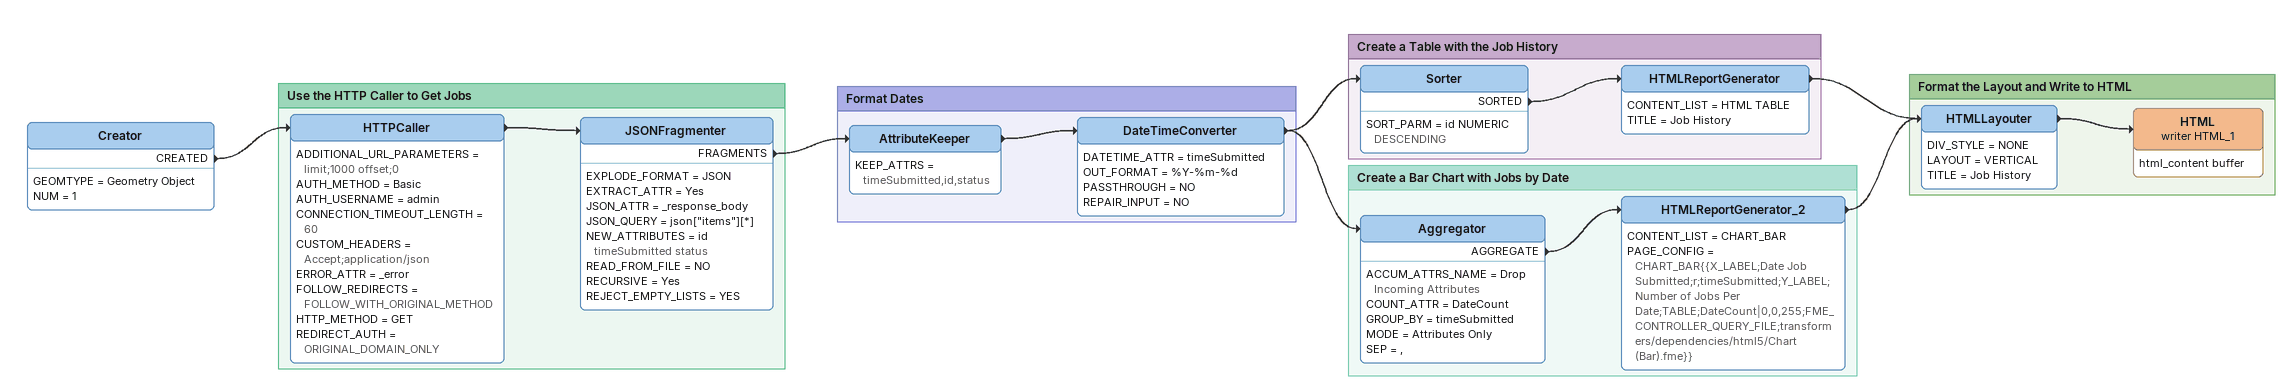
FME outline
Creator
    GEOMTYPE = Geometry Object
    NUM = 1
    CREATED -> HTTPCaller

Bookmark: Use the HTTP Caller to Get Jobs
HTTPCaller
    ADDITIONAL_URL_PARAMETERS = limit;1000 offset;0
    AUTH_METHOD = Basic
    AUTH_USERNAME = admin
    CONNECTION_TIMEOUT_LENGTH = 60
    CUSTOM_HEADERS = Accept;application/json
    ERROR_ATTR = _error
    FOLLOW_REDIRECTS = FOLLOW_WITH_ORIGINAL_METHOD
    HTTP_METHOD = GET
    REDIRECT_AUTH = ORIGINAL_DOMAIN_ONLY
    -> JSONFragmenter
JSONFragmenter
    EXPLODE_FORMAT = JSON
    EXTRACT_ATTR = Yes
    JSON_ATTR = _response_body
    JSON_QUERY = json["items"][*]
    NEW_ATTRIBUTES = id timeSubmitted status
    READ_FROM_FILE = NO
    RECURSIVE = Yes
    REJECT_EMPTY_LISTS = YES
    FRAGMENTS -> AttributeKeeper

Bookmark: Format Dates
AttributeKeeper
    KEEP_ATTRS = timeSubmitted,id,status
    -> DateTimeConverter
DateTimeConverter
    DATETIME_ATTR = timeSubmitted
    OUT_FORMAT = %Y-%m-%d
    PASSTHROUGH = NO
    REPAIR_INPUT = NO
    -> Sorter
    -> Aggregator

Bookmark: Create a Table with the Job History
Sorter
    SORT_PARM = id NUMERIC DESCENDING
    SORTED -> HTMLReportGenerator
HTMLReportGenerator
    CONTENT_LIST = HTML TABLE
    TITLE = Job History
    -> HTMLLayouter

Bookmark: Create a Bar Chart with Jobs by Date
Aggregator
    ACCUM_ATTRS_NAME = Drop Incoming Attributes
    COUNT_ATTR = DateCount
    GROUP_BY = timeSubmitted
    MODE = Attributes Only
    SEP = ,
    AGGREGATE -> HTMLReportGenerator_2
HTMLReportGenerator_2
    CONTENT_LIST = CHART_BAR
    PAGE_CONFIG = CHART_BAR{{X_LABEL;Date Job Submitted;r;timeSubmitted;Y_LABEL;Number of Jobs Per Date;TABLE;DateCount|0,0,255;FME_CONTROLLER_QUERY_FILE;transformers/dependencies/html5/Chart (Bar).fme}}
    -> HTMLLayouter

Bookmark: Format the Layout and Write to HTML
HTMLLayouter
    DIV_STYLE = NONE
    LAYOUT = VERTICAL
    TITLE = Job History
    -> HTML (writer HTML_1)
HTML (writer HTML_1)
    attributes: html_content buffer
